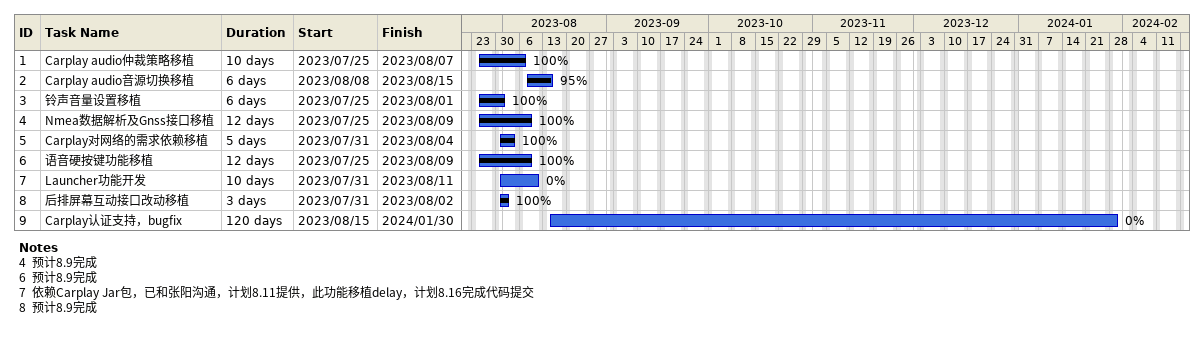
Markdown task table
| ID | Task | Duration | Start | Finish | % complete |
|---|---|---|---|---|---|
| 1 | Carplay audio仲裁策略移植 | 10d | 2023-07-25 | 2023-08-07 | 100 |
| 2 | Carplay audio音源切换移植 | 6d | 2023-08-08 | 2023-08-15 | 95 |
| 3 | 铃声音量设置移植 | 6d | 2023-07-25 | 2023-08-01 | 100 |
| 4 | Nmea数据解析及Gnss接口移植 | 12d | 2023-07-25 | 2023-08-09 | 100 |
| 5 | Carplay对网络的需求依赖移植 | 5d | 2023-07-31 | 2023-08-04 | 100 |
| 6 | 语音硬按键功能移植 | 12d | 2023-07-25 | 2023-08-09 | 100 |
| 7 | Launcher功能开发 | 10d | 2023-07-31 | 2023-08-11 | 0 |
| 8 | 后排屏幕互动接口改动移植 | 3d | 2023-07-31 | 2023-08-02 | 100 |
| 9 | Carplay认证支持，bugfix | 120d | 2023-08-15 | 2024-01-30 | 0 |

Notes
- 4: 预计8.9完成
- 6: 预计8.9完成
- 7: 依赖Carplay Jar包，已和张阳沟通，计划8.11提供，此功能移植delay，计划8.16完成代码提交
- 8: 预计8.9完成
